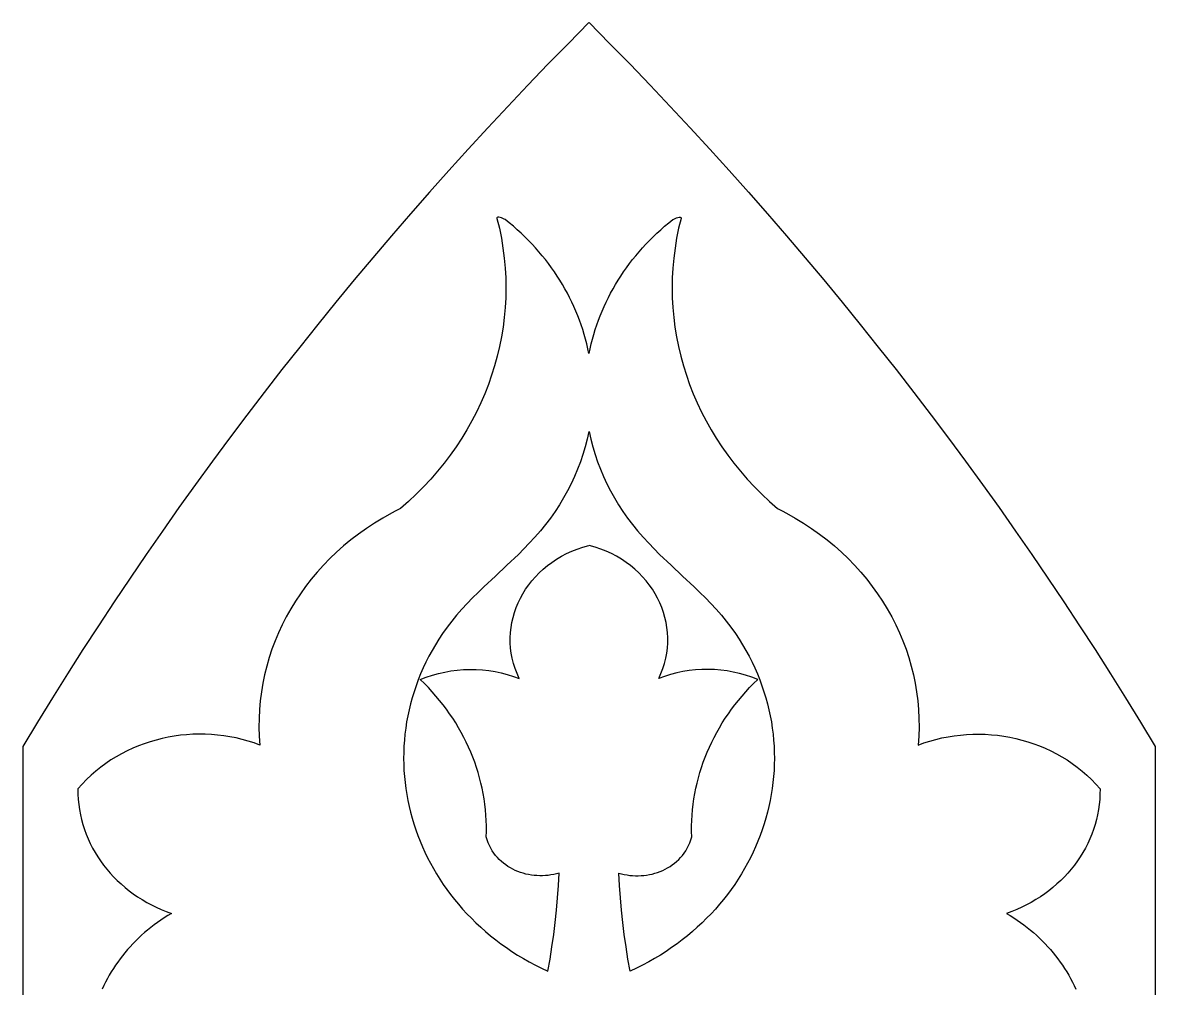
# Model space of a CAD drawing. Extents: x -43 to 42, y -286 to 286.
# Drawn here: x -42.5 to 42.5, y 213.6 to 286 of the extents above; entities that cross this region are included whole.
import ezdxf

# ---------------------------------------------------------------- set-up
doc = ezdxf.new("R2010")
doc.units = 0
doc.layers.add('LAYER_1', color=18, linetype='CONTINUOUS')

msp = doc.modelspace()

# ---------------------------------------------------------------- linework, layer by layer
at = {"layer": 'LAYER_1'}
for points in [[(-0.012, 286.046), (-1.553, 284.49), (-3.08, 282.923), (-4.595, 281.347), (-6.096, 279.762), (-7.583, 278.166), (-9.057, 276.562), (-10.518, 274.947), (-11.965, 273.324), (-13.398, 271.691), (-14.818, 270.049), (-16.223, 268.398), (-17.616, 266.738), (-18.994, 265.069), (-20.358, 263.391), (-21.709, 261.704), (-23.045, 260.008), (-24.368, 258.304), (-25.676, 256.591), (-26.97, 254.869), (-28.25, 253.139), (-29.516, 251.4), (-30.767, 249.654), (-32.004, 247.898), (-33.227, 246.135), (-34.435, 244.363), (-35.629, 242.583), (-36.808, 240.796), (-37.972, 239), (-39.122, 237.196), (-40.256, 235.385), (-41.376, 233.566), (-42.482, 231.739)], [(0.006, 286.046), (1.547, 284.49), (3.074, 282.923), (4.589, 281.347), (6.089, 279.762), (7.577, 278.166), (9.051, 276.562), (10.511, 274.947), (11.958, 273.324), (13.392, 271.691), (14.811, 270.049), (16.217, 268.398), (17.609, 266.738), (18.988, 265.069), (20.352, 263.391), (21.703, 261.704), (23.039, 260.008), (24.362, 258.304), (25.67, 256.591), (26.964, 254.869), (28.244, 253.139), (29.51, 251.4), (30.761, 249.654), (31.998, 247.898), (33.221, 246.135), (34.429, 244.363), (35.622, 242.583), (36.801, 240.796), (37.966, 239), (39.115, 237.196), (40.25, 235.385), (41.37, 233.566), (42.476, 231.739)], [(-0.012, 261.218), (-0.087, 261.58), (-0.171, 261.941), (-0.264, 262.3), (-0.364, 262.656), (-0.473, 263.01), (-0.589, 263.362), (-0.714, 263.711), (-0.847, 264.057), (-0.987, 264.401), (-1.136, 264.741), (-1.292, 265.079), (-1.456, 265.413), (-1.628, 265.744), (-1.808, 266.072), (-1.995, 266.397), (-2.19, 266.717), (-2.392, 267.034), (-2.602, 267.348), (-2.819, 267.657), (-3.043, 267.962), (-3.275, 268.263), (-3.514, 268.56), (-3.76, 268.852), (-4.013, 269.14), (-4.274, 269.423), (-4.541, 269.701), (-4.815, 269.975), (-5.096, 270.243), (-5.384, 270.506), (-5.679, 270.765), (-5.981, 271.017), (-6.289, 271.265), (-6.363, 271.312), (-6.46, 271.358), (-6.567, 271.399), (-6.676, 271.429), (-6.776, 271.445), (-6.854, 271.442), (-6.883, 271.432), (-6.902, 271.416), (-6.911, 271.393), (-6.909, 271.362), (-6.73, 270.619), (-6.579, 269.874), (-6.456, 269.129), (-6.36, 268.382), (-6.293, 267.636), (-6.252, 266.89), (-6.239, 266.145), (-6.252, 265.402), (-6.292, 264.662), (-6.359, 263.924), (-6.452, 263.19), (-6.571, 262.459), (-6.717, 261.734), (-6.887, 261.013), (-7.084, 260.298), (-7.306, 259.59), (-7.553, 258.888), (-7.825, 258.194), (-8.122, 257.508), (-8.443, 256.831), (-8.789, 256.163), (-9.159, 255.504), (-9.554, 254.856), (-9.972, 254.219), (-10.413, 253.594), (-10.879, 252.98), (-11.367, 252.379), (-11.879, 251.792), (-12.413, 251.218), (-12.97, 250.659), (-13.55, 250.114), (-14.152, 249.585), (-14.488, 249.416), (-14.82, 249.241), (-15.469, 248.877), (-16.098, 248.494), (-16.708, 248.092), (-17.298, 247.672), (-17.867, 247.235), (-18.415, 246.781), (-18.943, 246.312), (-19.45, 245.827), (-19.935, 245.327), (-20.399, 244.812), (-20.841, 244.285), (-21.261, 243.744), (-21.658, 243.191), (-22.033, 242.626), (-22.384, 242.051), (-22.713, 241.464), (-23.018, 240.868), (-23.3, 240.263), (-23.558, 239.649), (-23.791, 239.028), (-24, 238.398), (-24.185, 237.763), (-24.344, 237.121), (-24.478, 236.473), (-24.587, 235.821), (-24.67, 235.165), (-24.728, 234.505), (-24.758, 233.842), (-24.763, 233.176), (-24.741, 232.509), (-24.691, 231.841), (-25.133, 232), (-25.58, 232.142), (-26.031, 232.266), (-26.487, 232.373), (-26.945, 232.463), (-27.407, 232.536), (-27.87, 232.592), (-28.335, 232.631), (-28.801, 232.652), (-29.267, 232.657), (-29.733, 232.645), (-30.198, 232.616), (-30.661, 232.57), (-31.122, 232.507), (-31.58, 232.428), (-32.035, 232.331), (-32.486, 232.218), (-32.932, 232.089), (-33.373, 231.943), (-33.808, 231.78), (-34.237, 231.601), (-34.658, 231.405), (-35.072, 231.193), (-35.477, 230.964), (-35.874, 230.719), (-36.261, 230.458), (-36.638, 230.181), (-37.004, 229.887), (-37.358, 229.577), (-37.701, 229.251), (-38.031, 228.909), (-38.347, 228.551), (-38.343, 228.156), (-38.321, 227.765), (-38.283, 227.378), (-38.228, 226.994), (-38.158, 226.616), (-38.072, 226.242), (-37.97, 225.873), (-37.854, 225.509), (-37.723, 225.151), (-37.577, 224.8), (-37.418, 224.454), (-37.244, 224.115), (-37.057, 223.783), (-36.857, 223.459), (-36.643, 223.142), (-36.417, 222.832), (-36.179, 222.531), (-35.929, 222.239), (-35.667, 221.955), (-35.394, 221.68), (-35.109, 221.415), (-34.814, 221.159), (-34.508, 220.913), (-34.192, 220.678), (-33.866, 220.453), (-33.531, 220.239), (-33.186, 220.037), (-32.832, 219.846), (-32.47, 219.666), (-32.099, 219.499), (-31.72, 219.345), (-31.333, 219.203), (-31.604, 219.042), (-31.869, 218.875), (-32.129, 218.702), (-32.384, 218.525), (-32.633, 218.342), (-32.877, 218.154), (-33.116, 217.962), (-33.349, 217.765), (-33.576, 217.563), (-33.798, 217.356), (-34.014, 217.145), (-34.224, 216.93), (-34.428, 216.711), (-34.626, 216.487), (-34.819, 216.26), (-35.005, 216.029), (-35.186, 215.794), (-35.36, 215.555), (-35.528, 215.313), (-35.689, 215.068), (-35.845, 214.819), (-35.994, 214.568), (-36.136, 214.313), (-36.272, 214.055), (-36.402, 213.795), (-36.525, 213.532)], [(0.006, 261.218), (0.081, 261.58), (0.165, 261.941), (0.257, 262.3), (0.358, 262.656), (0.466, 263.01), (0.583, 263.362), (0.708, 263.711), (0.841, 264.057), (0.981, 264.401), (1.13, 264.741), (1.286, 265.079), (1.45, 265.413), (1.622, 265.744), (1.802, 266.072), (1.989, 266.397), (2.184, 266.717), (2.386, 267.034), (2.596, 267.348), (2.813, 267.657), (3.037, 267.962), (3.269, 268.263), (3.508, 268.56), (3.754, 268.852), (4.007, 269.14), (4.268, 269.423), (4.535, 269.701), (4.809, 269.975), (5.09, 270.243), (5.378, 270.506), (5.673, 270.765), (5.975, 271.017), (6.283, 271.265), (6.357, 271.312), (6.453, 271.358), (6.561, 271.399), (6.67, 271.429), (6.769, 271.445), (6.848, 271.442), (6.877, 271.432), (6.896, 271.416), (6.905, 271.393), (6.902, 271.362), (6.724, 270.619), (6.573, 269.874), (6.45, 269.129), (6.354, 268.382), (6.286, 267.636), (6.246, 266.89), (6.233, 266.145), (6.246, 265.402), (6.286, 264.662), (6.353, 263.924), (6.446, 263.19), (6.565, 262.459), (6.71, 261.734), (6.881, 261.013), (7.078, 260.298), (7.3, 259.59), (7.547, 258.888), (7.819, 258.194), (8.116, 257.508), (8.437, 256.831), (8.783, 256.163), (9.153, 255.504), (9.548, 254.856), (9.966, 254.219), (10.407, 253.594), (10.872, 252.98), (11.361, 252.379), (11.872, 251.792), (12.407, 251.218), (12.964, 250.659), (13.543, 250.114), (14.145, 249.585), (14.482, 249.416), (14.814, 249.241), (15.463, 248.877), (16.092, 248.494), (16.702, 248.092), (17.291, 247.672), (17.861, 247.235), (18.409, 246.781), (18.937, 246.312), (19.444, 245.827), (19.929, 245.327), (20.393, 244.812), (20.835, 244.285), (21.254, 243.744), (21.652, 243.191), (22.026, 242.626), (22.378, 242.051), (22.707, 241.464), (23.012, 240.868), (23.294, 240.263), (23.552, 239.649), (23.785, 239.028), (23.994, 238.398), (24.179, 237.763), (24.338, 237.121), (24.472, 236.473), (24.581, 235.821), (24.664, 235.165), (24.721, 234.505), (24.752, 233.842), (24.757, 233.176), (24.734, 232.509), (24.685, 231.841), (25.127, 232), (25.574, 232.142), (26.025, 232.266), (26.48, 232.373), (26.939, 232.463), (27.401, 232.536), (27.864, 232.592), (28.329, 232.631), (28.795, 232.652), (29.261, 232.657), (29.727, 232.645), (30.192, 232.616), (30.655, 232.57), (31.116, 232.507), (31.574, 232.428), (32.029, 232.331), (32.48, 232.218), (32.926, 232.089), (33.367, 231.943), (33.802, 231.78), (34.231, 231.601), (34.652, 231.405), (35.066, 231.193), (35.471, 230.964), (35.868, 230.719), (36.255, 230.458), (36.631, 230.181), (36.997, 229.887), (37.352, 229.577), (37.694, 229.251), (38.024, 228.909), (38.341, 228.551), (38.336, 228.156), (38.315, 227.765), (38.277, 227.378), (38.222, 226.994), (38.152, 226.616), (38.066, 226.242), (37.964, 225.873), (37.848, 225.509), (37.717, 225.151), (37.571, 224.8), (37.411, 224.454), (37.238, 224.115), (37.051, 223.783), (36.85, 223.459), (36.637, 223.142), (36.411, 222.832), (36.173, 222.531), (35.923, 222.239), (35.661, 221.955), (35.387, 221.68), (35.103, 221.415), (34.808, 221.159), (34.502, 220.913), (34.186, 220.678), (33.86, 220.453), (33.525, 220.239), (33.18, 220.037), (32.826, 219.846), (32.464, 219.666), (32.093, 219.499), (31.714, 219.345), (31.327, 219.203), (31.598, 219.042), (31.863, 218.875), (32.123, 218.702), (32.378, 218.525), (32.627, 218.342), (32.871, 218.154), (33.11, 217.962), (33.343, 217.765), (33.57, 217.563), (33.792, 217.356), (34.007, 217.145), (34.218, 216.93), (34.422, 216.711), (34.62, 216.487), (34.813, 216.26), (34.999, 216.029), (35.179, 215.794), (35.354, 215.555), (35.522, 215.313), (35.683, 215.068), (35.839, 214.819), (35.988, 214.568), (36.13, 214.313), (36.266, 214.055), (36.396, 213.795), (36.519, 213.532)], [(-0.012, 255.368), (-0.14, 254.791), (-0.29, 254.219), (-0.46, 253.652), (-0.65, 253.091), (-0.861, 252.536), (-1.092, 251.988), (-1.344, 251.447), (-1.615, 250.914), (-1.906, 250.389), (-2.216, 249.873), (-2.546, 249.367), (-2.895, 248.87), (-3.264, 248.383), (-3.651, 247.907), (-4.058, 247.442), (-4.483, 246.989), (-4.889, 246.565), (-5.305, 246.147), (-6.158, 245.326), (-7.025, 244.515), (-7.89, 243.703), (-8.316, 243.293), (-8.736, 242.878), (-9.146, 242.457), (-9.546, 242.029), (-9.932, 241.592), (-10.303, 241.145), (-10.657, 240.686), (-10.991, 240.215), (-11.268, 239.791), (-11.532, 239.364), (-11.781, 238.934), (-12.016, 238.5), (-12.237, 238.063), (-12.443, 237.623), (-12.636, 237.181), (-12.815, 236.736), (-12.98, 236.289), (-13.131, 235.84), (-13.269, 235.39), (-13.393, 234.938), (-13.504, 234.484), (-13.601, 234.03), (-13.685, 233.574), (-13.755, 233.118), (-13.813, 232.662), (-13.857, 232.206), (-13.888, 231.749), (-13.907, 231.293), (-13.912, 230.837), (-13.905, 230.383), (-13.885, 229.929), (-13.852, 229.476), (-13.807, 229.024), (-13.749, 228.574), (-13.679, 228.126), (-13.597, 227.68), (-13.502, 227.237), (-13.395, 226.796), (-13.276, 226.357), (-13.146, 225.922), (-13.003, 225.489), (-12.848, 225.06), (-12.682, 224.635), (-12.503, 224.213), (-12.314, 223.796), (-12.112, 223.383), (-11.9, 222.974), (-11.676, 222.57), (-11.44, 222.171), (-11.194, 221.777), (-10.936, 221.388), (-10.667, 221.006), (-10.387, 220.629), (-10.097, 220.258), (-9.795, 219.893), (-9.483, 219.535), (-9.16, 219.183), (-8.826, 218.838), (-8.482, 218.501), (-8.128, 218.171), (-7.763, 217.849), (-7.388, 217.534), (-7.003, 217.227), (-6.607, 216.929), (-6.202, 216.639), (-5.786, 216.358), (-5.361, 216.086), (-4.926, 215.823), (-4.481, 215.57), (-4.027, 215.326), (-3.563, 215.092), (-3.089, 214.868), (-2.928, 215.782), (-2.782, 216.698), (-2.652, 217.616), (-2.538, 218.536), (-2.44, 219.457), (-2.358, 220.38), (-2.291, 221.303), (-2.241, 222.229), (-2.444, 222.174), (-2.649, 222.128), (-2.856, 222.091), (-3.065, 222.063), (-3.275, 222.044), (-3.486, 222.034), (-3.697, 222.034), (-3.908, 222.042), (-4.118, 222.059), (-4.327, 222.085), (-4.534, 222.12), (-4.74, 222.164), (-4.943, 222.217), (-5.143, 222.279), (-5.339, 222.35), (-5.532, 222.43), (-5.72, 222.52), (-5.903, 222.618), (-6.082, 222.725), (-6.254, 222.842), (-6.42, 222.967), (-6.58, 223.102), (-6.733, 223.246), (-6.878, 223.398), (-7.015, 223.56), (-7.143, 223.731), (-7.263, 223.912), (-7.373, 224.101), (-7.473, 224.299), (-7.564, 224.507), (-7.643, 224.724), (-7.711, 224.95), (-7.701, 225.36), (-7.703, 225.769), (-7.716, 226.177), (-7.74, 226.584), (-7.775, 226.99), (-7.821, 227.394), (-7.879, 227.796), (-7.947, 228.196), (-8.026, 228.594), (-8.115, 228.99), (-8.216, 229.383), (-8.327, 229.774), (-8.449, 230.162), (-8.581, 230.546), (-8.723, 230.928), (-8.876, 231.306), (-9.039, 231.681), (-9.212, 232.052), (-9.395, 232.419), (-9.588, 232.782), (-9.792, 233.141), (-10.005, 233.495), (-10.227, 233.845), (-10.46, 234.19), (-10.702, 234.53), (-10.954, 234.865), (-11.216, 235.195), (-11.486, 235.519), (-11.766, 235.837), (-12.056, 236.15), (-12.354, 236.457), (-12.662, 236.757), (-12.213, 236.931), (-11.757, 237.083), (-11.295, 237.211), (-10.829, 237.317), (-10.359, 237.399), (-9.887, 237.459), (-9.413, 237.497), (-8.938, 237.512), (-8.463, 237.504), (-7.99, 237.474), (-7.519, 237.422), (-7.052, 237.347), (-6.588, 237.249), (-6.131, 237.13), (-5.679, 236.988), (-5.235, 236.824), (-5.404, 237.2), (-5.549, 237.58), (-5.67, 237.963), (-5.766, 238.348), (-5.838, 238.734), (-5.886, 239.122), (-5.911, 239.509), (-5.914, 239.895), (-5.893, 240.28), (-5.851, 240.662), (-5.787, 241.04), (-5.701, 241.415), (-5.594, 241.785), (-5.467, 242.149), (-5.319, 242.506), (-5.15, 242.857), (-4.962, 243.199), (-4.755, 243.532), (-4.529, 243.856), (-4.284, 244.169), (-4.02, 244.471), (-3.739, 244.761), (-3.44, 245.038), (-3.123, 245.301), (-2.79, 245.55), (-2.44, 245.784), (-2.074, 246.001), (-1.692, 246.202), (-1.294, 246.385), (-0.882, 246.55), (-0.454, 246.695), (-0.012, 246.821)], [(0.006, 255.368), (0.134, 254.791), (0.284, 254.219), (0.454, 253.652), (0.644, 253.091), (0.855, 252.536), (1.086, 251.988), (1.337, 251.447), (1.609, 250.914), (1.899, 250.389), (2.21, 249.873), (2.54, 249.367), (2.889, 248.87), (3.258, 248.383), (3.645, 247.907), (4.051, 247.442), (4.476, 246.989), (4.883, 246.565), (5.298, 246.147), (6.151, 245.326), (7.019, 244.515), (7.884, 243.703), (8.31, 243.293), (8.73, 242.878), (9.14, 242.457), (9.54, 242.029), (9.926, 241.592), (10.297, 241.145), (10.65, 240.686), (10.985, 240.215), (11.262, 239.791), (11.526, 239.364), (11.775, 238.934), (12.01, 238.5), (12.23, 238.063), (12.437, 237.623), (12.63, 237.181), (12.809, 236.736), (12.974, 236.289), (13.125, 235.84), (13.263, 235.39), (13.387, 234.938), (13.498, 234.484), (13.595, 234.03), (13.679, 233.574), (13.749, 233.118), (13.807, 232.662), (13.851, 232.206), (13.882, 231.749), (13.901, 231.293), (13.906, 230.837), (13.899, 230.383), (13.879, 229.929), (13.846, 229.476), (13.801, 229.024), (13.743, 228.574), (13.673, 228.126), (13.591, 227.68), (13.496, 227.237), (13.389, 226.796), (13.27, 226.357), (13.139, 225.922), (12.997, 225.489), (12.842, 225.06), (12.675, 224.635), (12.497, 224.213), (12.308, 223.796), (12.106, 223.383), (11.894, 222.974), (11.67, 222.57), (11.434, 222.171), (11.188, 221.777), (10.93, 221.388), (10.661, 221.006), (10.381, 220.629), (10.09, 220.258), (9.789, 219.893), (9.477, 219.535), (9.154, 219.183), (8.82, 218.838), (8.476, 218.501), (8.122, 218.171), (7.757, 217.849), (7.382, 217.534), (6.996, 217.227), (6.601, 216.929), (6.196, 216.639), (5.78, 216.358), (5.355, 216.086), (4.92, 215.823), (4.475, 215.57), (4.02, 215.326), (3.556, 215.092), (3.083, 214.868), (2.922, 215.782), (2.776, 216.698), (2.646, 217.616), (2.532, 218.536), (2.434, 219.457), (2.351, 220.38), (2.285, 221.303), (2.235, 222.229), (2.438, 222.174), (2.643, 222.128), (2.85, 222.091), (3.059, 222.063), (3.269, 222.044), (3.48, 222.034), (3.691, 222.034), (3.902, 222.042), (4.112, 222.059), (4.321, 222.085), (4.528, 222.12), (4.734, 222.164), (4.936, 222.217), (5.136, 222.279), (5.333, 222.35), (5.525, 222.43), (5.714, 222.52), (5.897, 222.618), (6.075, 222.725), (6.248, 222.842), (6.414, 222.967), (6.574, 223.102), (6.726, 223.246), (6.871, 223.398), (7.008, 223.56), (7.137, 223.731), (7.257, 223.912), (7.367, 224.101), (7.467, 224.299), (7.557, 224.507), (7.637, 224.724), (7.705, 224.95), (7.695, 225.36), (7.697, 225.769), (7.71, 226.177), (7.734, 226.584), (7.769, 226.99), (7.815, 227.394), (7.872, 227.796), (7.941, 228.196), (8.02, 228.594), (8.109, 228.99), (8.21, 229.383), (8.321, 229.774), (8.442, 230.162), (8.574, 230.546), (8.717, 230.928), (8.87, 231.306), (9.033, 231.681), (9.206, 232.052), (9.389, 232.419), (9.582, 232.782), (9.785, 233.141), (9.998, 233.495), (10.221, 233.845), (10.454, 234.19), (10.696, 234.53), (10.948, 234.865), (11.209, 235.195), (11.48, 235.519), (11.76, 235.837), (12.05, 236.15), (12.348, 236.457), (12.656, 236.757), (12.207, 236.931), (11.751, 237.083), (11.289, 237.211), (10.823, 237.317), (10.353, 237.399), (9.881, 237.459), (9.407, 237.497), (8.932, 237.512), (8.457, 237.504), (7.984, 237.474), (7.513, 237.422), (7.046, 237.347), (6.582, 237.249), (6.124, 237.13), (5.673, 236.988), (5.228, 236.824), (5.398, 237.2), (5.543, 237.58), (5.663, 237.963), (5.759, 238.348), (5.832, 238.734), (5.88, 239.122), (5.905, 239.509), (5.908, 239.895), (5.887, 240.28), (5.845, 240.662), (5.781, 241.04), (5.695, 241.415), (5.588, 241.785), (5.46, 242.149), (5.312, 242.506), (5.144, 242.857), (4.956, 243.199), (4.749, 243.532), (4.523, 243.856), (4.278, 244.169), (4.014, 244.471), (3.733, 244.761), (3.434, 245.038), (3.117, 245.301), (2.784, 245.55), (2.434, 245.784), (2.068, 246.001), (1.686, 246.202), (1.288, 246.385), (0.875, 246.55), (0.448, 246.695), (0.006, 246.821)], [(-42.475, 231.736), (-42.495, 178.334)], [(42.469, 231.736), (42.489, 178.334)]]:
    msp.add_lwpolyline(points, dxfattribs=at)

doc.saveas('drawing.dxf')
